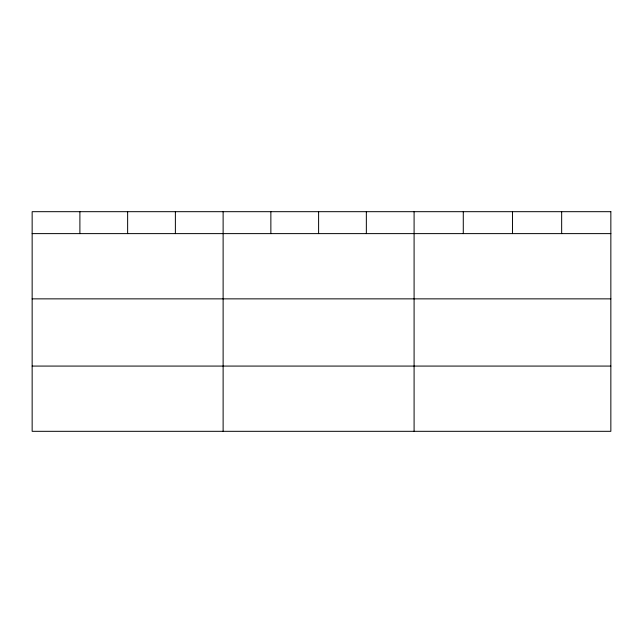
<?xml version="1.0" encoding="UTF-8"?>
<svg xmlns="http://www.w3.org/2000/svg" width="643" height="643" viewBox="0 0 643 643"><rect width="100%" height="100%" fill="white"/><g stroke="black" fill="none" stroke-linecap="round" stroke-linejoin="round"><path stroke-width="0.96" d="M32.15 233.618L610.85 233.618M32.15 298.858L610.85 298.858M32.15 366.076L610.85 366.076M561.66 211.684L561.66 233.618M512.471 211.684L512.471 233.618M463.281 211.684L463.281 233.618M414.092 211.684L414.092 431.316M366.349 211.684L366.349 233.618M318.606 211.684L318.606 233.618M270.864 211.684L270.864 233.618M223.121 211.684L223.121 431.316M175.378 211.684L175.378 233.618M127.636 211.684L127.636 233.618M79.893 211.684L79.893 233.618M610.85 211.684L32.15 211.684L32.15 431.316L610.85 431.316L610.85 211.684"/></g></svg>
